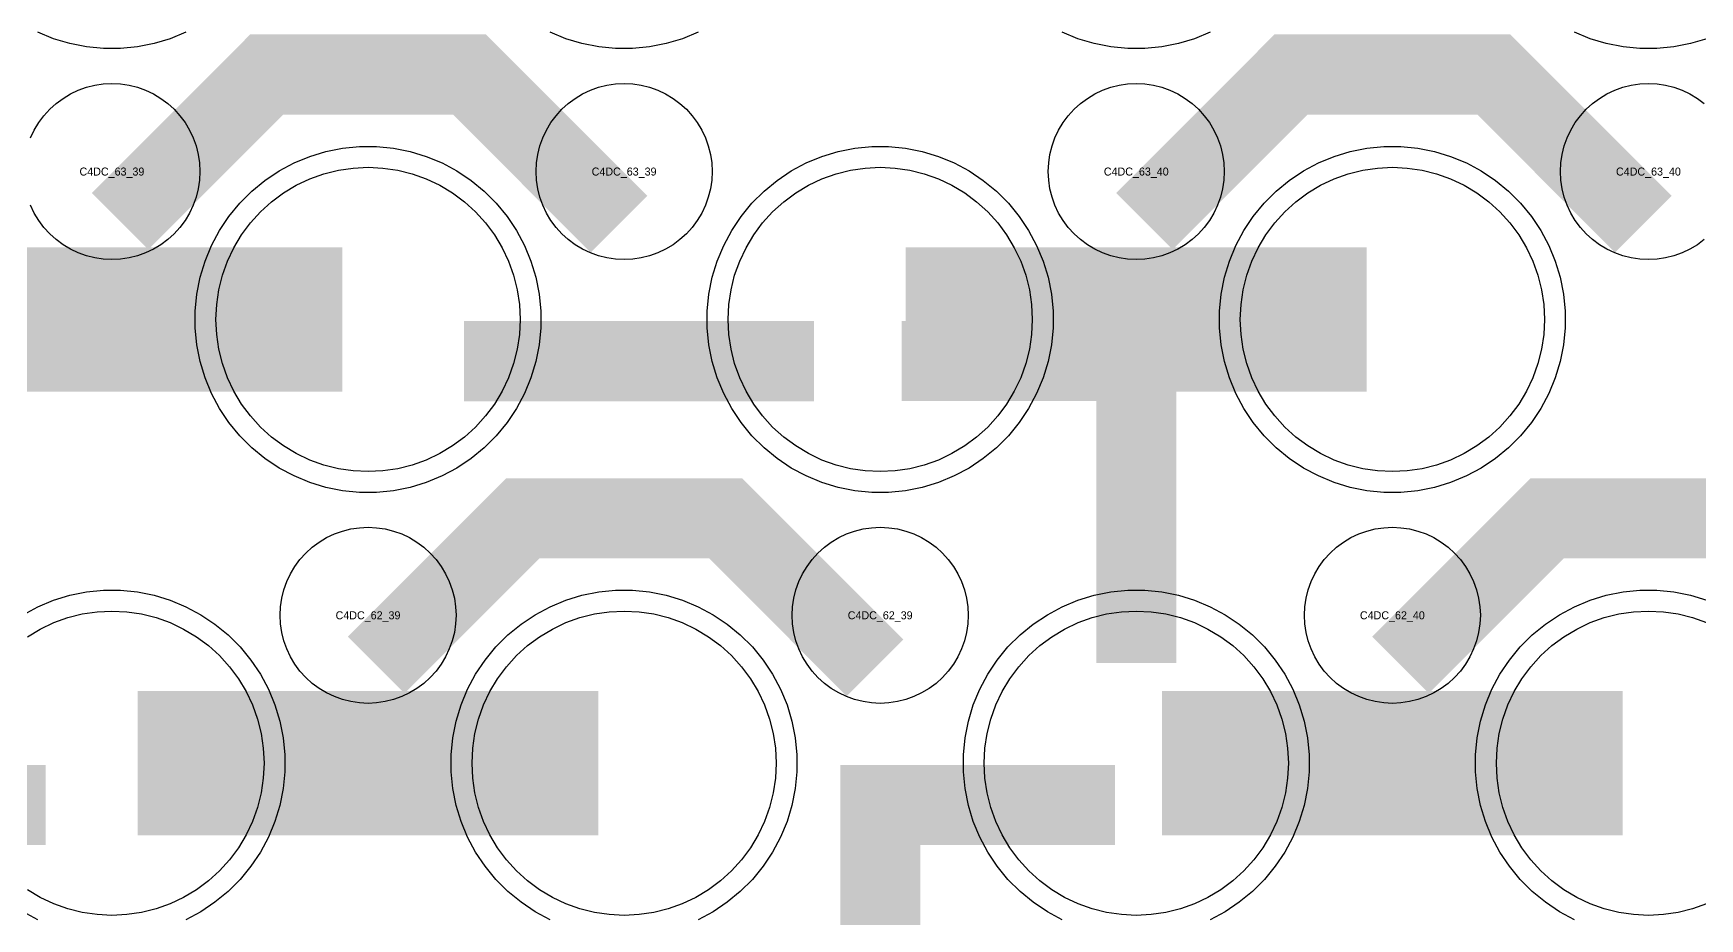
# Model space of a CAD drawing. Extents: x -11880 to 11880, y -14992 to 14992.
# Drawn here: x 455 to 976, y -6297 to -6021 of the extents above; entities that cross this region are included whole.
import ezdxf
from ezdxf.enums import TextEntityAlignment as Align

# ---------------------------------------------------------------- set-up
doc = ezdxf.new("R2010")
doc.units = 0
doc.header["$MEASUREMENT"] = 0
for name, color, linetype in [('GDS_775_DT_237', 138, 'CONTINUOUS'), ('RDL1_FS', 34, 'CONTINUOUS'), ('RDL_BS', 160, 'CONTINUOUS')]:
    doc.layers.add(name, color=color, linetype=linetype)

msp = doc.modelspace()

# ---------------------------------------------------------------- linework, layer by layer
at = {"layer": 'RDL1_FS'}
for points in [[(560, -6157.539), (555.343, -6157.31), (550.732, -6156.626), (546.209, -6155.494), (541.819, -6153.922), (537.605, -6151.93), (533.605, -6149.532), (529.86, -6146.754), (526.406, -6143.624), (523.276, -6140.17), (520.498, -6136.425), (518.1, -6132.425), (516.108, -6128.211), (514.536, -6123.821), (513.404, -6119.298), (512.72, -6114.687), (512.491, -6110.03), (512.72, -6105.373), (513.404, -6100.762), (514.536, -6096.239), (516.108, -6091.849), (518.1, -6087.635), (520.498, -6083.635), (523.276, -6079.89), (526.406, -6076.436), (529.86, -6073.306), (533.605, -6070.528), (537.605, -6068.13), (541.819, -6066.138), (546.209, -6064.566), (550.732, -6063.434), (555.343, -6062.75), (560, -6062.521), (564.657, -6062.75), (569.268, -6063.434), (573.791, -6064.566), (578.181, -6066.138), (582.395, -6068.13), (586.395, -6070.528), (590.14, -6073.306), (593.594, -6076.436), (596.724, -6079.89), (599.502, -6083.635), (601.9, -6087.635), (603.892, -6091.849), (605.464, -6096.239), (606.596, -6100.762), (607.28, -6105.373), (607.509, -6110.03), (607.28, -6114.687), (606.596, -6119.298), (605.464, -6123.821), (603.892, -6128.211), (601.9, -6132.425), (599.502, -6136.425), (596.724, -6140.17), (593.594, -6143.624), (590.14, -6146.754), (586.395, -6149.532), (582.395, -6151.93), (578.181, -6153.922), (573.791, -6155.494), (569.268, -6156.626), (564.657, -6157.31)], [(720, -6157.539), (715.343, -6157.31), (710.732, -6156.626), (706.209, -6155.494), (701.819, -6153.922), (697.605, -6151.93), (693.605, -6149.532), (689.86, -6146.754), (686.406, -6143.624), (683.276, -6140.17), (680.498, -6136.425), (678.1, -6132.425), (676.108, -6128.211), (674.536, -6123.821), (673.404, -6119.298), (672.72, -6114.687), (672.491, -6110.03), (672.72, -6105.373), (673.404, -6100.762), (674.536, -6096.239), (676.108, -6091.849), (678.1, -6087.635), (680.498, -6083.635), (683.276, -6079.89), (686.406, -6076.436), (689.86, -6073.306), (693.605, -6070.528), (697.605, -6068.13), (701.819, -6066.138), (706.209, -6064.566), (710.732, -6063.434), (715.343, -6062.75), (720, -6062.521), (724.657, -6062.75), (729.268, -6063.434), (733.791, -6064.566), (738.181, -6066.138), (742.395, -6068.13), (746.395, -6070.528), (750.14, -6073.306), (753.594, -6076.436), (756.724, -6079.89), (759.502, -6083.635), (761.9, -6087.635), (763.892, -6091.849), (765.464, -6096.239), (766.596, -6100.762), (767.28, -6105.373), (767.509, -6110.03), (767.28, -6114.687), (766.596, -6119.298), (765.464, -6123.821), (763.892, -6128.211), (761.9, -6132.425), (759.502, -6136.425), (756.724, -6140.17), (753.594, -6143.624), (750.14, -6146.754), (746.395, -6149.532), (742.395, -6151.93), (738.181, -6153.922), (733.791, -6155.494), (729.268, -6156.626), (724.657, -6157.31)], [(880, -6157.539), (875.343, -6157.31), (870.732, -6156.626), (866.209, -6155.494), (861.819, -6153.922), (857.605, -6151.93), (853.605, -6149.532), (849.86, -6146.754), (846.406, -6143.624), (843.276, -6140.17), (840.498, -6136.425), (838.1, -6132.425), (836.108, -6128.211), (834.536, -6123.821), (833.404, -6119.298), (832.72, -6114.687), (832.491, -6110.03), (832.72, -6105.373), (833.404, -6100.762), (834.536, -6096.239), (836.108, -6091.849), (838.1, -6087.635), (840.498, -6083.635), (843.276, -6079.89), (846.406, -6076.436), (849.86, -6073.306), (853.605, -6070.528), (857.605, -6068.13), (861.819, -6066.138), (866.209, -6064.566), (870.732, -6063.434), (875.343, -6062.75), (880, -6062.521), (884.657, -6062.75), (889.268, -6063.434), (893.791, -6064.566), (898.181, -6066.138), (902.395, -6068.13), (906.395, -6070.528), (910.14, -6073.306), (913.594, -6076.436), (916.724, -6079.89), (919.502, -6083.635), (921.9, -6087.635), (923.892, -6091.849), (925.464, -6096.239), (926.596, -6100.762), (927.28, -6105.373), (927.509, -6110.03), (927.28, -6114.687), (926.596, -6119.298), (925.464, -6123.821), (923.892, -6128.211), (921.9, -6132.425), (919.502, -6136.425), (916.724, -6140.17), (913.594, -6143.624), (910.14, -6146.754), (906.395, -6149.532), (902.395, -6151.93), (898.181, -6153.922), (893.791, -6155.494), (889.268, -6156.626), (884.657, -6157.31)], [(800, -6296.099), (795.343, -6295.87), (790.732, -6295.186), (786.209, -6294.054), (781.819, -6292.482), (777.605, -6290.49), (773.605, -6288.092), (769.86, -6285.314), (766.406, -6282.184), (763.276, -6278.73), (760.498, -6274.985), (758.1, -6270.985), (756.108, -6266.771), (754.536, -6262.381), (753.404, -6257.858), (752.72, -6253.247), (752.491, -6248.59), (752.72, -6243.933), (753.404, -6239.322), (754.536, -6234.799), (756.108, -6230.409), (758.1, -6226.195), (760.498, -6222.195), (763.276, -6218.45), (766.406, -6214.996), (769.86, -6211.866), (773.605, -6209.088), (777.605, -6206.69), (781.819, -6204.698), (786.209, -6203.126), (790.732, -6201.994), (795.343, -6201.31), (800, -6201.081), (804.657, -6201.31), (809.268, -6201.994), (813.791, -6203.126), (818.181, -6204.698), (822.395, -6206.69), (826.395, -6209.088), (830.14, -6211.866), (833.594, -6214.996), (836.724, -6218.45), (839.502, -6222.195), (841.9, -6226.195), (843.892, -6230.409), (845.464, -6234.799), (846.596, -6239.322), (847.28, -6243.933), (847.509, -6248.59), (847.28, -6253.247), (846.596, -6257.858), (845.464, -6262.381), (843.892, -6266.771), (841.9, -6270.985), (839.502, -6274.985), (836.724, -6278.73), (833.594, -6282.184), (830.14, -6285.314), (826.395, -6288.092), (822.395, -6290.49), (818.181, -6292.482), (813.791, -6294.054), (809.268, -6295.186), (804.657, -6295.87)]]:
    msp.add_lwpolyline(points, close=True, dxfattribs=at)
for points in [[(408.002, -6110.03, 45, 45, 0), (480.002, -6110.03, 45, 45, 0)], [(480.002, -6110.03, 45, 45, 0), (552.002, -6110.03, 45, 45, 0)], [(728.002, -6110.03, 45, 45, 0), (800.002, -6110.03, 45, 45, 0)], [(800.002, -6110.03, 45, 45, 0), (872.002, -6110.03, 45, 45, 0)], [(808.002, -6248.59, 45, 45, 0), (880.002, -6248.59, 45, 45, 0)], [(880.002, -6248.59, 45, 45, 0), (952.002, -6248.59, 45, 45, 0)]]:
    msp.add_lwpolyline(points, format="xyseb", dxfattribs=at)
at = {"layer": 'RDL1_FS', "color": 241, "true_color": 0xf7abae}
msp.add_lwpolyline([(453.605, -6209.088), (457.605, -6206.69), (461.819, -6204.698), (466.209, -6203.126), (470.732, -6201.994), (475.343, -6201.31), (480, -6201.081), (484.657, -6201.31), (489.268, -6201.994), (493.791, -6203.126), (498.181, -6204.698), (502.395, -6206.69), (506.395, -6209.088), (510.14, -6211.866), (513.594, -6214.996), (516.724, -6218.45), (519.502, -6222.195), (521.9, -6226.195), (523.892, -6230.409), (525.464, -6234.799), (526.596, -6239.322), (527.28, -6243.933), (527.509, -6248.59), (527.28, -6253.247), (526.596, -6257.858), (525.464, -6262.381), (523.892, -6266.771), (521.9, -6270.985), (519.502, -6274.985), (516.724, -6278.73), (513.594, -6282.184), (510.14, -6285.314), (506.395, -6288.092), (502.395, -6290.49), (498.181, -6292.482), (493.791, -6294.054), (489.268, -6295.186), (484.657, -6295.87), (480, -6296.099), (475.343, -6295.87), (470.732, -6295.186), (466.209, -6294.054), (461.819, -6292.482), (457.605, -6290.49), (453.605, -6288.092)], dxfattribs=at)
msp.add_lwpolyline([(640, -6296.099), (635.343, -6295.87), (630.732, -6295.186), (626.209, -6294.054), (621.819, -6292.482), (617.605, -6290.49), (613.605, -6288.092), (609.86, -6285.314), (606.406, -6282.184), (603.276, -6278.73), (600.498, -6274.985), (598.1, -6270.985), (596.108, -6266.771), (594.536, -6262.381), (593.404, -6257.858), (592.72, -6253.247), (592.491, -6248.59), (592.72, -6243.933), (593.404, -6239.322), (594.536, -6234.799), (596.108, -6230.409), (598.1, -6226.195), (600.498, -6222.195), (603.276, -6218.45), (606.406, -6214.996), (609.86, -6211.866), (613.605, -6209.088), (617.605, -6206.69), (621.819, -6204.698), (626.209, -6203.126), (630.732, -6201.994), (635.343, -6201.31), (640, -6201.081), (644.657, -6201.31), (649.268, -6201.994), (653.791, -6203.126), (658.181, -6204.698), (662.395, -6206.69), (666.395, -6209.088), (670.14, -6211.866), (673.594, -6214.996), (676.724, -6218.45), (679.502, -6222.195), (681.9, -6226.195), (683.892, -6230.409), (685.464, -6234.799), (686.596, -6239.322), (687.28, -6243.933), (687.509, -6248.59), (687.28, -6253.247), (686.596, -6257.858), (685.464, -6262.381), (683.892, -6266.771), (681.9, -6270.985), (679.502, -6274.985), (676.724, -6278.73), (673.594, -6282.184), (670.14, -6285.314), (666.395, -6288.092), (662.395, -6290.49), (658.181, -6292.482), (653.791, -6294.054), (649.268, -6295.186), (644.657, -6295.87)], close=True, dxfattribs=at)
at = {"layer": 'RDL1_FS'}
msp.add_lwpolyline([(978.181, -6292.482), (973.791, -6294.054), (969.268, -6295.186), (964.657, -6295.87), (960, -6296.099), (955.343, -6295.87), (950.732, -6295.186), (946.209, -6294.054), (941.819, -6292.482), (937.605, -6290.49), (933.605, -6288.092), (929.86, -6285.314), (926.406, -6282.184), (923.276, -6278.73), (920.498, -6274.985), (918.1, -6270.985), (916.108, -6266.771), (914.536, -6262.381), (913.404, -6257.858), (912.72, -6253.247), (912.491, -6248.59), (912.72, -6243.933), (913.404, -6239.322), (914.536, -6234.799), (916.108, -6230.409), (918.1, -6226.195), (920.498, -6222.195), (923.276, -6218.45), (926.406, -6214.996), (929.86, -6211.866), (933.605, -6209.088), (937.605, -6206.69), (941.819, -6204.698), (946.209, -6203.126), (950.732, -6201.994), (955.343, -6201.31), (960, -6201.081), (964.657, -6201.31), (969.268, -6201.994), (973.791, -6203.126), (978.181, -6204.698)], dxfattribs=at)
at = {"layer": 'RDL1_FS', "color": 241, "true_color": 0xf7abae}
for points in [[(488.002, -6248.59, 45, 45, 0), (560.002, -6248.59, 45, 45, 0)], [(560.002, -6248.59, 45, 45, 0), (632.002, -6248.59, 45, 45, 0)]]:
    msp.add_lwpolyline(points, format="xyseb", dxfattribs=at)
at = {"layer": 'RDL_BS'}
for points in [[(503.115, -6020.34), (498.205, -6022.371), (493.165, -6023.902), (487.938, -6024.948), (482.644, -6025.465), (477.356, -6025.465), (472.062, -6024.948), (466.835, -6023.902), (461.795, -6022.371), (456.885, -6020.34)], [(663.115, -6020.34), (658.205, -6022.371), (653.165, -6023.902), (647.938, -6024.948), (642.644, -6025.465), (637.356, -6025.465), (632.062, -6024.948), (626.835, -6023.902), (621.795, -6022.371), (616.885, -6020.34)], [(823.115, -6020.34), (818.205, -6022.371), (813.165, -6023.902), (807.938, -6024.948), (802.644, -6025.465), (797.356, -6025.465), (792.062, -6024.948), (786.835, -6023.902), (781.795, -6022.371), (776.885, -6020.34)], [(978.205, -6022.371), (973.165, -6023.902), (967.938, -6024.948), (962.644, -6025.465), (957.356, -6025.465), (952.062, -6024.948), (946.835, -6023.902), (941.795, -6022.371), (936.885, -6020.34)], [(454.598, -6053.323), (455.75, -6050.886), (457.143, -6048.562), (458.746, -6046.399), (460.558, -6044.4), (462.557, -6042.588), (464.72, -6040.985), (467.044, -6039.592), (469.481, -6038.44), (472.016, -6037.533), (474.635, -6036.876), (477.307, -6036.48), (480, -6036.348), (482.693, -6036.48), (485.365, -6036.876), (487.984, -6037.533), (490.519, -6038.44), (492.956, -6039.592), (495.28, -6040.985), (497.443, -6042.588), (499.442, -6044.4), (501.254, -6046.399), (502.857, -6048.562), (504.25, -6050.886), (505.402, -6053.323), (506.309, -6055.858), (506.966, -6058.477), (507.362, -6061.149), (507.494, -6063.842), (507.362, -6066.535), (506.966, -6069.207), (506.309, -6071.826), (505.402, -6074.361), (504.25, -6076.798), (502.857, -6079.122), (501.254, -6081.285), (499.442, -6083.284), (497.443, -6085.096), (495.28, -6086.699), (492.956, -6088.092), (490.519, -6089.244), (487.984, -6090.151), (485.365, -6090.808), (482.693, -6091.204), (480, -6091.336), (477.307, -6091.204), (474.635, -6090.808), (472.016, -6090.151), (469.481, -6089.244), (467.044, -6088.092), (464.72, -6086.699), (462.557, -6085.096), (460.558, -6083.284), (458.746, -6081.285), (457.143, -6079.122), (455.75, -6076.798), (454.598, -6074.361)], [(977.443, -6085.096), (975.28, -6086.699), (972.956, -6088.092), (970.519, -6089.244), (967.984, -6090.151), (965.365, -6090.808), (962.693, -6091.204), (960, -6091.336), (957.307, -6091.204), (954.635, -6090.808), (952.016, -6090.151), (949.481, -6089.244), (947.044, -6088.092), (944.72, -6086.699), (942.557, -6085.096), (940.558, -6083.284), (938.746, -6081.285), (937.143, -6079.122), (935.75, -6076.798), (934.598, -6074.361), (933.691, -6071.826), (933.034, -6069.207), (932.638, -6066.535), (932.506, -6063.842), (932.638, -6061.149), (933.034, -6058.477), (933.691, -6055.858), (934.598, -6053.323), (935.75, -6050.886), (937.143, -6048.562), (938.746, -6046.399), (940.558, -6044.4), (942.557, -6042.588), (944.72, -6040.985), (947.044, -6039.592), (949.481, -6038.44), (952.016, -6037.533), (954.635, -6036.876), (957.307, -6036.48), (960, -6036.348), (962.693, -6036.48), (965.365, -6036.876), (967.984, -6037.533), (970.519, -6038.44), (972.956, -6039.592), (975.28, -6040.985), (977.443, -6042.588)], [(776.885, -6297.465), (772.223, -6294.973), (767.809, -6292.026), (763.708, -6288.664), (759.926, -6284.882), (756.564, -6280.781), (753.617, -6276.367), (751.125, -6271.705), (749.094, -6266.795), (747.563, -6261.755), (746.517, -6256.528), (746, -6251.234), (746, -6245.946), (746.517, -6240.652), (747.563, -6235.425), (749.094, -6230.385), (751.125, -6225.475), (753.617, -6220.813), (756.564, -6216.399), (759.926, -6212.298), (763.708, -6208.516), (767.809, -6205.154), (772.223, -6202.207), (776.885, -6199.715), (781.795, -6197.684), (786.835, -6196.153), (792.062, -6195.107), (797.356, -6194.59), (802.644, -6194.59), (807.938, -6195.107), (813.165, -6196.153), (818.205, -6197.684), (823.115, -6199.715), (827.777, -6202.207), (832.191, -6205.154), (836.292, -6208.516), (840.074, -6212.298), (843.436, -6216.399), (846.383, -6220.813), (848.875, -6225.475), (850.906, -6230.385), (852.437, -6235.425), (853.483, -6240.652), (854, -6245.946), (854, -6251.234), (853.483, -6256.528), (852.437, -6261.755), (850.906, -6266.795), (848.875, -6271.705), (846.383, -6276.367), (843.436, -6280.781), (840.074, -6284.882), (836.292, -6288.664), (832.191, -6292.026), (827.777, -6294.973), (823.115, -6297.465)], [(936.885, -6297.465), (932.223, -6294.973), (927.809, -6292.026), (923.708, -6288.664), (919.926, -6284.882), (916.564, -6280.781), (913.617, -6276.367), (911.125, -6271.705), (909.094, -6266.795), (907.563, -6261.755), (906.517, -6256.528), (906, -6251.234), (906, -6245.946), (906.517, -6240.652), (907.563, -6235.425), (909.094, -6230.385), (911.125, -6225.475), (913.617, -6220.813), (916.564, -6216.399), (919.926, -6212.298), (923.708, -6208.516), (927.809, -6205.154), (932.223, -6202.207), (936.885, -6199.715), (941.795, -6197.684), (946.835, -6196.153), (952.062, -6195.107), (957.356, -6194.59), (962.644, -6194.59), (967.938, -6195.107), (973.165, -6196.153), (978.205, -6197.684)]]:
    msp.add_lwpolyline(points, dxfattribs=at)
for points in [[(482.562, -6079.344, 25, 25, 0), (528.377, -6033.529, 25, 25, 0), (561.93, -6033.529, 25, 25, 0)], [(638.401, -6080.243, 25, 25, 0), (591.687, -6033.529, 25, 25, 0), (561.929, -6033.529, 25, 25, 0)], [(802.562, -6079.344, 25, 25, 0), (848.377, -6033.529, 25, 25, 0), (881.93, -6033.529, 25, 25, 0)], [(958.401, -6080.243, 25, 25, 0), (911.687, -6033.529, 25, 25, 0), (881.929, -6033.529, 25, 25, 0)], [(800, -6217.31, 25, 25, 0), (800, -6110.533, 25, 25, 0)], [(590.016, -6123.043, 25, 25, 0), (699.281, -6123.043, 25, 25, 0)], [(812.5, -6123.033, 25, 25, 0), (726.667, -6123.033, 25, 25, 0)], [(772.944, -6123.033, 25, 25, 0), (731.74, -6123.033, 25, 25, 0)], [(800, -6141.002, 25, 25, 0), (800, -6186.622, 25, 25, 0)], [(562.562, -6217.904, 25, 25, 0), (608.377, -6172.089, 25, 25, 0), (641.93, -6172.089, 25, 25, 0)], [(718.401, -6218.803, 25, 25, 0), (671.687, -6172.089, 25, 25, 0), (641.929, -6172.089, 25, 25, 0)], [(882.562, -6217.904, 25, 25, 0), (928.377, -6172.089, 25, 25, 0), (961.93, -6172.089, 25, 25, 0)], [(1038.401, -6218.803, 25, 25, 0), (991.687, -6172.089, 25, 25, 0), (961.929, -6172.089, 25, 25, 0)], [(720, -6355.875, 25, 25, 0), (720, -6249.098, 25, 25, 0)], [(707.5, -6261.598, 25, 25, 0), (793.333, -6261.598, 25, 25, 0)], [(747.056, -6261.598, 25, 25, 0), (788.26, -6261.598, 25, 25, 0)], [(720, -6279.567, 25, 25, 0), (720, -6325.187, 25, 25, 0)]]:
    msp.add_lwpolyline(points, format="xyseb", dxfattribs=at)
for points in [[(640, -6091.336), (637.307, -6091.204), (634.635, -6090.808), (632.016, -6090.151), (629.481, -6089.244), (627.044, -6088.092), (624.72, -6086.699), (622.557, -6085.096), (620.558, -6083.284), (618.746, -6081.285), (617.143, -6079.122), (615.75, -6076.798), (614.598, -6074.361), (613.691, -6071.826), (613.034, -6069.207), (612.638, -6066.535), (612.506, -6063.842), (612.638, -6061.149), (613.034, -6058.477), (613.691, -6055.858), (614.598, -6053.323), (615.75, -6050.886), (617.143, -6048.562), (618.746, -6046.399), (620.558, -6044.4), (622.557, -6042.588), (624.72, -6040.985), (627.044, -6039.592), (629.481, -6038.44), (632.016, -6037.533), (634.635, -6036.876), (637.307, -6036.48), (640, -6036.348), (642.693, -6036.48), (645.365, -6036.876), (647.984, -6037.533), (650.519, -6038.44), (652.956, -6039.592), (655.28, -6040.985), (657.443, -6042.588), (659.442, -6044.4), (661.254, -6046.399), (662.857, -6048.562), (664.25, -6050.886), (665.402, -6053.323), (666.309, -6055.858), (666.966, -6058.477), (667.362, -6061.149), (667.494, -6063.842), (667.362, -6066.535), (666.966, -6069.207), (666.309, -6071.826), (665.402, -6074.361), (664.25, -6076.798), (662.857, -6079.122), (661.254, -6081.285), (659.442, -6083.284), (657.443, -6085.096), (655.28, -6086.699), (652.956, -6088.092), (650.519, -6089.244), (647.984, -6090.151), (645.365, -6090.808), (642.693, -6091.204)], [(800, -6091.336), (797.307, -6091.204), (794.635, -6090.808), (792.016, -6090.151), (789.481, -6089.244), (787.044, -6088.092), (784.72, -6086.699), (782.557, -6085.096), (780.558, -6083.284), (778.746, -6081.285), (777.143, -6079.122), (775.75, -6076.798), (774.598, -6074.361), (773.691, -6071.826), (773.034, -6069.207), (772.638, -6066.535), (772.506, -6063.842), (772.638, -6061.149), (773.034, -6058.477), (773.691, -6055.858), (774.598, -6053.323), (775.75, -6050.886), (777.143, -6048.562), (778.746, -6046.399), (780.558, -6044.4), (782.557, -6042.588), (784.72, -6040.985), (787.044, -6039.592), (789.481, -6038.44), (792.016, -6037.533), (794.635, -6036.876), (797.307, -6036.48), (800, -6036.348), (802.693, -6036.48), (805.365, -6036.876), (807.984, -6037.533), (810.519, -6038.44), (812.956, -6039.592), (815.28, -6040.985), (817.443, -6042.588), (819.442, -6044.4), (821.254, -6046.399), (822.857, -6048.562), (824.25, -6050.886), (825.402, -6053.323), (826.309, -6055.858), (826.966, -6058.477), (827.362, -6061.149), (827.494, -6063.842), (827.362, -6066.535), (826.966, -6069.207), (826.309, -6071.826), (825.402, -6074.361), (824.25, -6076.798), (822.857, -6079.122), (821.254, -6081.285), (819.442, -6083.284), (817.443, -6085.096), (815.28, -6086.699), (812.956, -6088.092), (810.519, -6089.244), (807.984, -6090.151), (805.365, -6090.808), (802.693, -6091.204)], [(557.356, -6164.03), (552.062, -6163.513), (546.835, -6162.467), (541.795, -6160.936), (536.885, -6158.905), (532.223, -6156.413), (527.809, -6153.466), (523.708, -6150.104), (519.926, -6146.322), (516.564, -6142.221), (513.617, -6137.807), (511.125, -6133.145), (509.094, -6128.235), (507.563, -6123.195), (506.517, -6117.968), (506, -6112.674), (506, -6107.386), (506.517, -6102.092), (507.563, -6096.865), (509.094, -6091.825), (511.125, -6086.915), (513.617, -6082.253), (516.564, -6077.839), (519.926, -6073.738), (523.708, -6069.956), (527.809, -6066.594), (532.223, -6063.647), (536.885, -6061.155), (541.795, -6059.124), (546.835, -6057.593), (552.062, -6056.547), (557.356, -6056.03), (562.644, -6056.03), (567.938, -6056.547), (573.165, -6057.593), (578.205, -6059.124), (583.115, -6061.155), (587.777, -6063.647), (592.191, -6066.594), (596.292, -6069.956), (600.074, -6073.738), (603.436, -6077.839), (606.383, -6082.253), (608.875, -6086.915), (610.906, -6091.825), (612.437, -6096.865), (613.483, -6102.092), (614, -6107.386), (614, -6112.674), (613.483, -6117.968), (612.437, -6123.195), (610.906, -6128.235), (608.875, -6133.145), (606.383, -6137.807), (603.436, -6142.221), (600.074, -6146.322), (596.292, -6150.104), (592.191, -6153.466), (587.777, -6156.413), (583.115, -6158.905), (578.205, -6160.936), (573.165, -6162.467), (567.938, -6163.513), (562.644, -6164.03)], [(717.356, -6164.03), (712.062, -6163.513), (706.835, -6162.467), (701.795, -6160.936), (696.885, -6158.905), (692.223, -6156.413), (687.809, -6153.466), (683.708, -6150.104), (679.926, -6146.322), (676.564, -6142.221), (673.617, -6137.807), (671.125, -6133.145), (669.094, -6128.235), (667.563, -6123.195), (666.517, -6117.968), (666, -6112.674), (666, -6107.386), (666.517, -6102.092), (667.563, -6096.865), (669.094, -6091.825), (671.125, -6086.915), (673.617, -6082.253), (676.564, -6077.839), (679.926, -6073.738), (683.708, -6069.956), (687.809, -6066.594), (692.223, -6063.647), (696.885, -6061.155), (701.795, -6059.124), (706.835, -6057.593), (712.062, -6056.547), (717.356, -6056.03), (722.644, -6056.03), (727.938, -6056.547), (733.165, -6057.593), (738.205, -6059.124), (743.115, -6061.155), (747.777, -6063.647), (752.191, -6066.594), (756.292, -6069.956), (760.074, -6073.738), (763.436, -6077.839), (766.383, -6082.253), (768.875, -6086.915), (770.906, -6091.825), (772.437, -6096.865), (773.483, -6102.092), (774, -6107.386), (774, -6112.674), (773.483, -6117.968), (772.437, -6123.195), (770.906, -6128.235), (768.875, -6133.145), (766.383, -6137.807), (763.436, -6142.221), (760.074, -6146.322), (756.292, -6150.104), (752.191, -6153.466), (747.777, -6156.413), (743.115, -6158.905), (738.205, -6160.936), (733.165, -6162.467), (727.938, -6163.513), (722.644, -6164.03)], [(877.356, -6164.03), (872.062, -6163.513), (866.835, -6162.467), (861.795, -6160.936), (856.885, -6158.905), (852.223, -6156.413), (847.809, -6153.466), (843.708, -6150.104), (839.926, -6146.322), (836.564, -6142.221), (833.617, -6137.807), (831.125, -6133.145), (829.094, -6128.235), (827.563, -6123.195), (826.517, -6117.968), (826, -6112.674), (826, -6107.386), (826.517, -6102.092), (827.563, -6096.865), (829.094, -6091.825), (831.125, -6086.915), (833.617, -6082.253), (836.564, -6077.839), (839.926, -6073.738), (843.708, -6069.956), (847.809, -6066.594), (852.223, -6063.647), (856.885, -6061.155), (861.795, -6059.124), (866.835, -6057.593), (872.062, -6056.547), (877.356, -6056.03), (882.644, -6056.03), (887.938, -6056.547), (893.165, -6057.593), (898.205, -6059.124), (903.115, -6061.155), (907.777, -6063.647), (912.191, -6066.594), (916.292, -6069.956), (920.074, -6073.738), (923.436, -6077.839), (926.383, -6082.253), (928.875, -6086.915), (930.906, -6091.825), (932.437, -6096.865), (933.483, -6102.092), (934, -6107.386), (934, -6112.674), (933.483, -6117.968), (932.437, -6123.195), (930.906, -6128.235), (928.875, -6133.145), (926.383, -6137.807), (923.436, -6142.221), (920.074, -6146.322), (916.292, -6150.104), (912.191, -6153.466), (907.777, -6156.413), (903.115, -6158.905), (898.205, -6160.936), (893.165, -6162.467), (887.938, -6163.513), (882.644, -6164.03)], [(560, -6229.896), (557.307, -6229.764), (554.635, -6229.368), (552.016, -6228.711), (549.481, -6227.804), (547.044, -6226.652), (544.72, -6225.259), (542.557, -6223.656), (540.558, -6221.844), (538.746, -6219.845), (537.143, -6217.682), (535.75, -6215.358), (534.598, -6212.921), (533.691, -6210.386), (533.034, -6207.767), (532.638, -6205.095), (532.506, -6202.402), (532.638, -6199.709), (533.034, -6197.037), (533.691, -6194.418), (534.598, -6191.883), (535.75, -6189.446), (537.143, -6187.122), (538.746, -6184.959), (540.558, -6182.96), (542.557, -6181.148), (544.72, -6179.545), (547.044, -6178.152), (549.481, -6177), (552.016, -6176.093), (554.635, -6175.436), (557.307, -6175.04), (560, -6174.908), (562.693, -6175.04), (565.365, -6175.436), (567.984, -6176.093), (570.519, -6177), (572.956, -6178.152), (575.28, -6179.545), (577.443, -6181.148), (579.442, -6182.96), (581.254, -6184.959), (582.857, -6187.122), (584.25, -6189.446), (585.402, -6191.883), (586.309, -6194.418), (586.966, -6197.037), (587.362, -6199.709), (587.494, -6202.402), (587.362, -6205.095), (586.966, -6207.767), (586.309, -6210.386), (585.402, -6212.921), (584.25, -6215.358), (582.857, -6217.682), (581.254, -6219.845), (579.442, -6221.844), (577.443, -6223.656), (575.28, -6225.259), (572.956, -6226.652), (570.519, -6227.804), (567.984, -6228.711), (565.365, -6229.368), (562.693, -6229.764)], [(720, -6229.896), (717.307, -6229.764), (714.635, -6229.368), (712.016, -6228.711), (709.481, -6227.804), (707.044, -6226.652), (704.72, -6225.259), (702.557, -6223.656), (700.558, -6221.844), (698.746, -6219.845), (697.143, -6217.682), (695.75, -6215.358), (694.598, -6212.921), (693.691, -6210.386), (693.034, -6207.767), (692.638, -6205.095), (692.506, -6202.402), (692.638, -6199.709), (693.034, -6197.037), (693.691, -6194.418), (694.598, -6191.883), (695.75, -6189.446), (697.143, -6187.122), (698.746, -6184.959), (700.558, -6182.96), (702.557, -6181.148), (704.72, -6179.545), (707.044, -6178.152), (709.481, -6177), (712.016, -6176.093), (714.635, -6175.436), (717.307, -6175.04), (720, -6174.908), (722.693, -6175.04), (725.365, -6175.436), (727.984, -6176.093), (730.519, -6177), (732.956, -6178.152), (735.28, -6179.545), (737.443, -6181.148), (739.442, -6182.96), (741.254, -6184.959), (742.857, -6187.122), (744.25, -6189.446), (745.402, -6191.883), (746.309, -6194.418), (746.966, -6197.037), (747.362, -6199.709), (747.494, -6202.402), (747.362, -6205.095), (746.966, -6207.767), (746.309, -6210.386), (745.402, -6212.921), (744.25, -6215.358), (742.857, -6217.682), (741.254, -6219.845), (739.442, -6221.844), (737.443, -6223.656), (735.28, -6225.259), (732.956, -6226.652), (730.519, -6227.804), (727.984, -6228.711), (725.365, -6229.368), (722.693, -6229.764)], [(880, -6229.896), (877.307, -6229.764), (874.635, -6229.368), (872.016, -6228.711), (869.481, -6227.804), (867.044, -6226.652), (864.72, -6225.259), (862.557, -6223.656), (860.558, -6221.844), (858.746, -6219.845), (857.143, -6217.682), (855.75, -6215.358), (854.598, -6212.921), (853.691, -6210.386), (853.034, -6207.767), (852.638, -6205.095), (852.506, -6202.402), (852.638, -6199.709), (853.034, -6197.037), (853.691, -6194.418), (854.598, -6191.883), (855.75, -6189.446), (857.143, -6187.122), (858.746, -6184.959), (860.558, -6182.96), (862.557, -6181.148), (864.72, -6179.545), (867.044, -6178.152), (869.481, -6177), (872.016, -6176.093), (874.635, -6175.436), (877.307, -6175.04), (880, -6174.908), (882.693, -6175.04), (885.365, -6175.436), (887.984, -6176.093), (890.519, -6177), (892.956, -6178.152), (895.28, -6179.545), (897.443, -6181.148), (899.442, -6182.96), (901.254, -6184.959), (902.857, -6187.122), (904.25, -6189.446), (905.402, -6191.883), (906.309, -6194.418), (906.966, -6197.037), (907.362, -6199.709), (907.494, -6202.402), (907.362, -6205.095), (906.966, -6207.767), (906.309, -6210.386), (905.402, -6212.921), (904.25, -6215.358), (902.857, -6217.682), (901.254, -6219.845), (899.442, -6221.844), (897.443, -6223.656), (895.28, -6225.259), (892.956, -6226.652), (890.519, -6227.804), (887.984, -6228.711), (885.365, -6229.368), (882.693, -6229.764)]]:
    msp.add_lwpolyline(points, close=True, dxfattribs=at)
at = {"layer": 'RDL_BS', "color": 241, "true_color": 0xf7abae}
for points in [[(452.223, -6202.207), (456.885, -6199.715), (461.795, -6197.684), (466.835, -6196.153), (472.062, -6195.107), (477.356, -6194.59), (482.644, -6194.59), (487.938, -6195.107), (493.165, -6196.153), (498.205, -6197.684), (503.115, -6199.715), (507.777, -6202.207), (512.191, -6205.154), (516.292, -6208.516), (520.074, -6212.298), (523.436, -6216.399), (526.383, -6220.813), (528.875, -6225.475), (530.906, -6230.385), (532.437, -6235.425), (533.483, -6240.652), (534, -6245.946), (534, -6251.234), (533.483, -6256.528), (532.437, -6261.755), (530.906, -6266.795), (528.875, -6271.705), (526.383, -6276.367), (523.436, -6280.781), (520.074, -6284.882), (516.292, -6288.664), (512.191, -6292.026), (507.777, -6294.973), (503.115, -6297.465)], [(616.885, -6297.465), (612.223, -6294.973), (607.809, -6292.026), (603.708, -6288.664), (599.926, -6284.882), (596.564, -6280.781), (593.617, -6276.367), (591.125, -6271.705), (589.094, -6266.795), (587.563, -6261.755), (586.517, -6256.528), (586, -6251.234), (586, -6245.946), (586.517, -6240.652), (587.563, -6235.425), (589.094, -6230.385), (591.125, -6225.475), (593.617, -6220.813), (596.564, -6216.399), (599.926, -6212.298), (603.708, -6208.516), (607.809, -6205.154), (612.223, -6202.207), (616.885, -6199.715), (621.795, -6197.684), (626.835, -6196.153), (632.062, -6195.107), (637.356, -6194.59), (642.644, -6194.59), (647.938, -6195.107), (653.165, -6196.153), (658.205, -6197.684), (663.115, -6199.715), (667.777, -6202.207), (672.191, -6205.154), (676.292, -6208.516), (680.074, -6212.298), (683.436, -6216.399), (686.383, -6220.813), (688.875, -6225.475), (690.906, -6230.385), (692.437, -6235.425), (693.483, -6240.652), (694, -6245.946), (694, -6251.234), (693.483, -6256.528), (692.437, -6261.755), (690.906, -6266.795), (688.875, -6271.705), (686.383, -6276.367), (683.436, -6280.781), (680.074, -6284.882), (676.292, -6288.664), (672.191, -6292.026), (667.777, -6294.973), (663.115, -6297.465)], [(456.885, -6297.465), (452.223, -6294.973)]]:
    msp.add_lwpolyline(points, dxfattribs=at)
msp.add_lwpolyline([(350.016, -6261.603, 25, 25, 0), (459.281, -6261.603, 25, 25, 0)], format="xyseb", dxfattribs=at)

# ---------------------------------------------------------------- texts
at = {"layer": 'GDS_775_DT_237'}
for s, p in [('C4DC_63_39', (480, -6063.842)), ('C4DC_63_39', (480, -6063.842)), ('C4DC_63_39', (640, -6063.842)), ('C4DC_63_39', (640, -6063.842)), ('C4DC_63_40', (800, -6063.842)), ('C4DC_63_40', (800, -6063.842)), ('C4DC_63_40', (960, -6063.842)), ('C4DC_63_40', (960, -6063.842)), ('C4DC_62_39', (560, -6202.402)), ('C4DC_62_39', (560, -6202.402)), ('C4DC_62_39', (720, -6202.402)), ('C4DC_62_39', (720, -6202.402)), ('C4DC_62_40', (880, -6202.402)), ('C4DC_62_40', (880, -6202.402))]:
    msp.add_text(s, height=2.5, dxfattribs=at).set_placement(p, align=Align.MIDDLE_CENTER)

doc.saveas('drawing.dxf')
